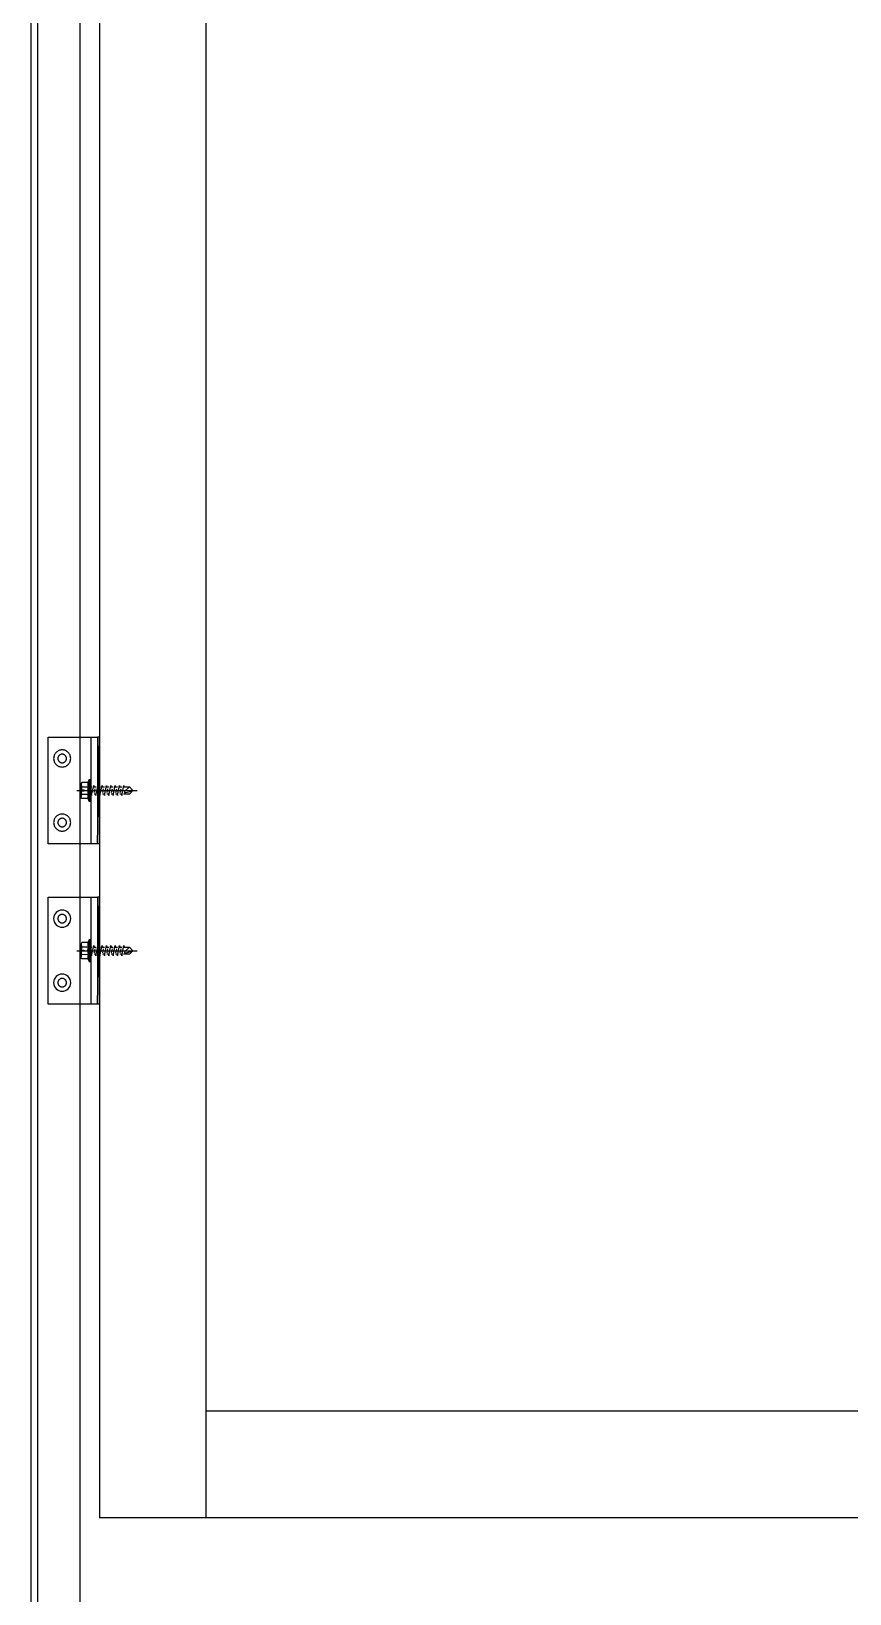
# Model space of a CAD drawing. Header units: millimetres. Extents: x 434053 to 1059003, y -2417481 to 936527.
# Drawn here: x 654232 to 654615, y -2228783 to -2228051 of the extents above; entities that cross this region are included whole.
import ezdxf

# ---------------------------------------------------------------- set-up
doc = ezdxf.new("R2010")
doc.units = ezdxf.units.MM
doc.header["$LTSCALE"] = 1000
doc.header["$MEASUREMENT"] = 0
for name, pattern in [('CENTER', [2, 1.25, -0.25, 0.25, -0.25]), ('HIDDEN', [9.525, 6.35, -3.175]), ('HIDDEN2', [4.7625, 3.175, -1.5875])]:
    doc.linetypes.add(name, pattern=pattern)
for name, color, linetype in [('ALUM', 1, 'Continuous'), ('ALUM-V', 11, 'Continuous'), ('ELASTOMER-V', 241, 'Continuous'), ('EXTRUSION2', 133, 'Continuous'), ('FASTENER', 191, 'Continuous'), ('GRID', 8, 'CENTER'), ('STEEL-V', 71, 'Continuous')]:
    doc.layers.add(name, color=color, linetype=linetype)

# ---------------------------------------------------------------- blocks, each defined once
blk = doc.blocks.new('20221117.172633')
at = {"layer": 'ALUM', "linetype": 'ByBlock'}
blk.add_lwpolyline([(314.03, 5547), (764.23, 5547), (764.23, 2863), (199.5, 2863), (199.5, 2894), (184, 2894), (184, 2892), (197.5, 2892), (197.5, 2861), (767.23, 2861), (767.23, 5550), (314.03, 5550)], dxfattribs=at)
at = {"layer": 'ALUM-V'}
blk.add_lwpolyline([(199.5, 2883), (744.23, 2883), (744.23, 5527), (103, 5527)], dxfattribs=at)
at = {"layer": 'STEEL-V'}
for p, q in [((195, 2988), (685.23, 2988)), ((195, 2938), (685.23, 2938)), ((685.23, 2938), (735.23, 2938))]:
    blk.add_line(p, q, dxfattribs=at)
blk.add_lwpolyline([(685.23, 2938), (685.23, 5520), (735.23, 5520), (735.23, 2938)], dxfattribs=at)
blk = doc.blocks.new('攻钢钉ST4.8')
at = {"linetype": 'ByBlock', "ltscale": 20}
blk.add_hatch(color=0, dxfattribs=at).paths.add_polyline_path([(-5, 0.05), (-5, 0), (5, 0), (5, 0.98), (4.8, 0.75), (-4.8, 0.75), (-5, 0.98)])
at = {"color": 0, "linetype": 'ByBlock'}
for p, q in [((-4.8, 0.96), (-4.8, 0.75)), ((-4.8, 0.75), (4.8, 0.75)), ((-4.8, 0.75), (4.8, 0.75)), ((4.6, 1.04), (-4.61, 1.05)), ((-1.71, 4.33), (-1.72, 1.28)), ((-1.68, -0.16), (-1.68, 0.75)), ((1.68, 0.75), (1.68, -0.4)), ((1.72, 4.32), (1.72, 1.28)), ((4.8, 0.75), (4.8, 0.94)), ((4.8, 0.75), (4.8, 0.94)), ((-1.68, -0.16), (-2.4, -0.31)), ((-2.4, -0.31), (2.4, -1.33)), ((-1.68, -2.2), (-2.4, -2.35)), ((-2.4, -2.35), (2.4, -3.37)), ((-1.68, -4.08), (-2.4, -4.23)), ((-2.4, -4.23), (2.4, -5.26)), ((-1.68, -6.12), (-2.4, -6.27)), ((-2.4, -6.27), (2.4, -7.3)), ((-1.68, -2.2), (-1.68, -1.48)), ((-1.68, -4.08), (-1.68, -3.37)), ((-1.68, -6.12), (-1.68, -5.41)), ((-0.99, -1.63), (0.8, -2.01)), ((-0.99, -3.67), (0.8, -4.05)), ((-0.99, -5.55), (0.8, -5.94)), ((2.4, -1.33), (1.68, -1.49)), ((1.68, -1.49), (1.68, -2.44)), ((2.4, -3.37), (1.68, -3.53)), ((1.68, -3.53), (1.68, -4.48)), ((2.4, -5.26), (1.68, -5.41)), ((1.68, -5.41), (1.68, -6.36)), ((2.4, -7.3), (1.68, -7.45)), ((-1.69, -8.16), (-2.41, -8.31)), ((-2.41, -8.31), (2.39, -9.34)), ((-1.69, -10.2), (-2.41, -10.35)), ((-2.41, -10.35), (2.39, -11.38)), ((-1.69, -12.24), (-2.41, -12.39)), ((-2.41, -12.39), (2.39, -13.42)), ((-1.69, -14.28), (-2.41, -14.43)), ((-2.41, -14.43), (2.39, -15.46)), ((-1.69, -8.16), (-1.68, -7.45)), ((-1.69, -10.2), (-1.69, -9.49)), ((-1.69, -12.24), (-1.69, -11.53)), ((-1.69, -14.28), (-1.69, -13.57)), ((-0.99, -7.59), (0.8, -7.98)), ((-0.99, -9.63), (0.8, -10.02)), ((-0.99, -11.67), (0.79, -12.06)), ((-0.99, -13.71), (0.79, -14.1)), ((1.68, -7.45), (1.67, -8.4)), ((2.39, -9.34), (1.67, -9.49)), ((1.67, -9.49), (1.67, -10.44)), ((2.39, -11.38), (1.67, -11.53)), ((1.67, -11.53), (1.67, -12.48)), ((2.39, -13.42), (1.67, -13.57)), ((1.67, -13.57), (1.67, -14.52)), ((-1.69, -17.98), (-1.69, -15.23)), ((-0.01, -19.59), (-1.69, -17.98)), ((-0.41, -19.12), (-1.1, -16.14)), ((1.67, -17.98), (-0.52, -15.78)), ((-0.01, -19.59), (1.67, -17.98)), ((2.39, -15.46), (1.67, -15.61)), ((1.67, -15.61), (1.67, -17.98))]:
    blk.add_line(p, q, dxfattribs=at)
at = {"color": 0, "linetype": 'ByBlock', "ltscale": 20}
blk.add_lwpolyline([(-5, 0.05), (-5, 0), (5, 0), (5, 0), (5, 0.98), (4.8, 0.75), (-4.8, 0.75), (-5, 0.98)], close=True, dxfattribs=at)
at = {"color": 0, "linetype": 'ByBlock'}
for points in [[(-3.78, 1.45), (-3.78, 4.33, -0.272905), (-1.71, 4.33, -0.070122), (-0.25, 4.6)], [(3.78, 1.44), (3.78, 4.32, 0.275403), (1.72, 4.32, 0.070161), (0.26, 4.6)]]:
    blk.add_lwpolyline(points, format="xyb", dxfattribs=at)
blk.add_lwpolyline([(2.75, 4.61), (0.26, 4.61), (0.26, 3.3), (-0.25, 3.3), (-0.25, 4.61), (-2.75, 4.61)], dxfattribs=at)
for centre, radius, start, end in [((-2.98, -1.52), 3.07, 65.76006, 126.34271), ((-0.01, -3.78), 5.34, 71.10969, 108.64061), ((2.98, -1.52), 3.07, 53.54007, 114.1704), ((2.98, -1.52), 3.07, 53.54007, 114.1704), ((-0.75, -16.06), 0.36, 50.34998, 193.0276)]:
    blk.add_arc(centre, radius, start, end, dxfattribs=at)
at = {"layer": 'GRID', "linetype": 'CENTER', "ltscale": 0.5}
blk.add_line((0, 6.58), (-0.01, -21.71), dxfattribs=at)
blk = doc.blocks.new('*U513')
at = {"layer": 'ELASTOMER-V', "linetype": 'HIDDEN'}
for points in [[(-50, -9), (0, -9), (0, -8), (-50, -9), (-50, -8), (0, -9)], [(25, -9), (75, -9), (75, -8), (25, -9), (25, -8), (75, -9)]]:
    blk.add_lwpolyline(points, dxfattribs=at)
at = {"layer": 'EXTRUSION2'}
blk.add_line((-50, -5), (0, -5), dxfattribs=at)
at = {"layer": 'EXTRUSION2', "linetype": 'HIDDEN'}
blk.add_line((25, -5), (75, -5), dxfattribs=at)
blk.add_lwpolyline([(0, 0), (0, 15), (-50, 15), (-50, 0)], dxfattribs=at)
at = {"layer": 'EXTRUSION2'}
blk.add_lwpolyline([(75, 15), (25, 15), (25, -8), (75, -8)], close=True, dxfattribs=at)
blk.add_lwpolyline([(-50, 0), (-50, -8), (0, -8), (0, 0)], dxfattribs=at)
at = {"layer": 'FASTENER', "linetype": 'HIDDEN2'}
for centre, radius in [((-40, 8.5, 0), 4), ((-40, 8.5, 0), 2), ((-10, 8.5, 0), 4), ((-10, 8.5, 0), 2), ((35, 8.5, 0), 2), ((65, 8.5, 0), 2)]:
    blk.add_circle(centre, radius, dxfattribs=at)
at = {"layer": 'FASTENER'}
for centre in [(35, 8.5, 0), (65, 8.5, 0)]:
    blk.add_circle(centre, 4, dxfattribs=at)
at = {"layer": 'FASTENER', "xscale": -1}
for p in [(-25, -5), (50, -5)]:
    blk.add_blockref('攻钢钉ST4.8', p, dxfattribs=at)

msp = doc.modelspace()

# ---------------------------------------------------------------- block references
at = {"xscale": -1}
msp.add_blockref('20221117.172633', (654998.94, -2231685.66), dxfattribs=at)
at = {"xscale": -1, "rotation": 90}
msp.add_blockref('*U513', (654254.71, -2228432), dxfattribs=at)

doc.saveas('drawing.dxf')
